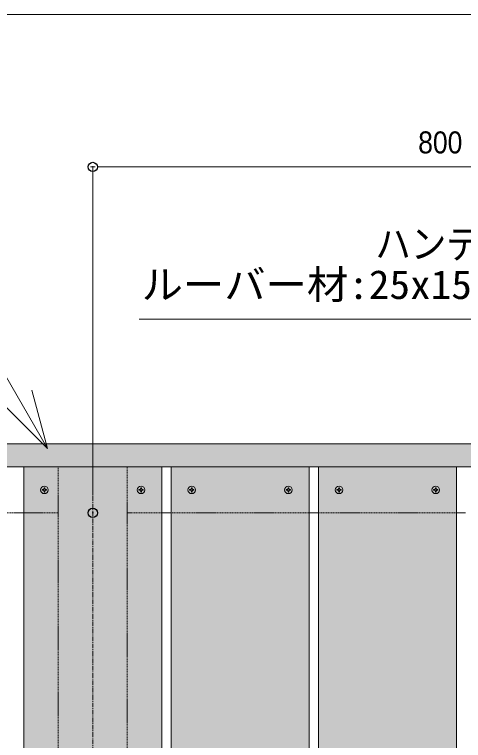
# Model space of a CAD drawing. Units: millimetres, scale not verified. Extents: x -8199 to 8201, y -2963 to 5056.
# Drawn here: x -3160 to -2673, y 1709 to 2497 of the extents above; entities that cross this region are included whole.
import ezdxf
from ezdxf.enums import TextEntityAlignment as Align

# ---------------------------------------------------------------- set-up
doc = ezdxf.new("R2010")
doc.units = ezdxf.units.MM
doc.header["$LTSCALE"] = 20
doc.header["$PDMODE"] = 32
doc.header["$PDSIZE"] = 10
doc.linetypes.add('CHAIN1', pattern=[8, 5, -1, 1, -1])
doc.linetypes.add('DASHED1', pattern=[1.8, 1.2, -0.6])
for name, color, linetype, lineweight in [('0-0_図枠', 7, 'Continuous', 9), ('0-1_一般', 4, 'Continuous', 9), ('0-2_寸法', 7, 'Continuous', 9), ('0-3_0', 7, 'Continuous', 9), ('0-B_ルーバー', 1, 'Continuous', 9)]:
    doc.layers.add(name, color=color, linetype=linetype, lineweight=lineweight)
doc.layers.add('0-4_Defpoints', color=7, linetype='Continuous')
doc.styles.add('Osaka', font='')
doc.styles.add('ＭＳ ゴシック', font='')
doc.styles.get('Osaka').set_extended_font_data('Osaka')
doc.styles.get('ＭＳ ゴシック').set_extended_font_data('MS Gothic')

# ---------------------------------------------------------------- blocks, each defined once
blk = doc.blocks.new('_DOT')
at = {"layer": '0-3_0'}
for p, q in [((-10, 0), (-20, 0)), ((-5, 0), (5, 0))]:
    blk.add_line(p, q, dxfattribs=at)
blk = doc.blocks.new('グループ-617-1')
at = {"layer": '0-1_一般', "linetype": 'DASHED1'}
for p, q in [((396978.4, -110112), (397728.4, -110112)), ((397728.4, -111112), (396978.4, -111112))]:
    blk.add_line(p, q, dxfattribs=at)
blk = doc.blocks.new('グループ-619-1')
at = {"layer": '0-1_一般'}
blk.add_line((-10.3, 19.2), (-7.1, 47.6), dxfattribs=at)
for points in [[(-19.2, -10.3), (-47.6, -7.1), (-47.6, 7.1), (-19.2, 10.3)], [(-7.1, 47.6), (7.1, 47.6), (10.3, 19.2)], [(19.2, 10.3), (47.6, 7.1), (47.6, -7.1), (19.2, -10.3)], [(10.3, -19.2), (7.1, -47.6), (-7.1, -47.6), (-10.3, -19.2)]]:
    blk.add_lwpolyline(points, dxfattribs=at)
blk.add_circle((0, 0), 82, dxfattribs=at)
for centre, start, end in [((-20.3, 20.3), 276.34019, 353.65981), ((20.3, 20.3), 186.34019, 263.65981), ((-20.3, -20.3), 6.34019, 83.65981), ((20.3, -20.3), 96.34019, 173.65981)]:
    blk.add_arc(centre, 10.1, start, end, dxfattribs=at)
blk = doc.blocks.new('Machine Screw (Metric)-129')
at = {"layer": '0-1_一般'}
blk.add_blockref('グループ-619-1', (0, 0), dxfattribs=at)
blk = doc.blocks.new('グループ-622-1')
at = {"layer": '0-1_一般'}
blk.add_line((-10.3, 19.2), (-7.1, 47.6), dxfattribs=at)
for points in [[(-19.2, -10.3), (-47.6, -7.1), (-47.6, 7.1), (-19.2, 10.3)], [(-7.1, 47.6), (7.1, 47.6), (10.3, 19.2)], [(19.2, 10.3), (47.6, 7.1), (47.6, -7.1), (19.2, -10.3)], [(10.3, -19.2), (7.1, -47.6), (-7.1, -47.6), (-10.3, -19.2)]]:
    blk.add_lwpolyline(points, dxfattribs=at)
blk.add_circle((0, 0), 82, dxfattribs=at)
for centre, start, end in [((-20.3, 20.3), 276.34019, 353.65981), ((20.3, 20.3), 186.34019, 263.65981), ((-20.3, -20.3), 6.34019, 83.65981), ((20.3, -20.3), 96.34019, 173.65981)]:
    blk.add_arc(centre, 10.1, start, end, dxfattribs=at)
blk = doc.blocks.new('Machine Screw (Metric)-131')
at = {"layer": '0-1_一般'}
blk.add_blockref('グループ-622-1', (0, 0), dxfattribs=at)
blk = doc.blocks.new('グループ-624-1')
at = {"layer": '0-1_一般', "linetype": 'DASHED1'}
for p, q in [((399228.4, -110112), (399978.4, -110112)), ((399978.4, -111112), (399228.4, -111112))]:
    blk.add_line(p, q, dxfattribs=at)
blk = doc.blocks.new('グループ-625-1')
at = {"layer": '0-1_一般', "linetype": 'DASHED1'}
blk.add_lwpolyline([(397728.4, -110112), (399228.4, -110112), (399228.4, -130612), (397728.4, -130612)], close=True, dxfattribs=at)
at = {"layer": '0-2_寸法', "linetype": 'CHAIN1'}
blk.add_line((398478.4, -107551.9), (398478.4, -147551.9), dxfattribs=at)
at = {"layer": '0-B_ルーバー'}
blk.add_lwpolyline([(396978.4, -110112), (399978.4, -110112), (399978.4, -130612), (396978.4, -130612)], close=True, dxfattribs=at)
at = {"layer": '0-B_ルーバー', "color": 132}
blk.add_solid([(396978.4, -110112), (396978.4, -130612), (399978.4, -110112), (399978.4, -130612)], dxfattribs=at)
at = {"layer": '0-1_一般'}
for name, p in [('グループ-617-1', (0, 0)), ('グループ-624-1', (0, 0)), ('Machine Screw (Metric)-131', (397428.5, -110612))]:
    blk.add_blockref(name, p, dxfattribs=at)
at = {"layer": '0-1_一般', "xscale": -1}
blk.add_blockref('Machine Screw (Metric)-129', (399528.3, -110612), dxfattribs=at)
blk = doc.blocks.new('グループ-667-1')
at = {"layer": '0-1_一般'}
for p, q in [((406578.4, -110112), (406378.4, -110112)), ((406378.4, -111112), (406578.4, -111112))]:
    blk.add_line(p, q, dxfattribs=at)
blk = doc.blocks.new('グループ-675-1')
at = {"layer": '0-1_一般'}
for p, q in [((403378.4, -110112), (403178.4, -110112)), ((403178.4, -111112), (403378.4, -111112))]:
    blk.add_line(p, q, dxfattribs=at)
blk = doc.blocks.new('グループ-678-1')
at = {"layer": '0-1_一般'}
blk.add_line((-10.3, 19.2), (-7.1, 47.6), dxfattribs=at)
for points in [[(-19.2, -10.3), (-47.6, -7.1), (-47.6, 7.1), (-19.2, 10.3)], [(-7.1, 47.6), (7.1, 47.6), (10.3, 19.2)], [(19.2, 10.3), (47.6, 7.1), (47.6, -7.1), (19.2, -10.3)], [(10.3, -19.2), (7.1, -47.6), (-7.1, -47.6), (-10.3, -19.2)]]:
    blk.add_lwpolyline(points, dxfattribs=at)
blk.add_circle((0, 0), 82, dxfattribs=at)
for centre, start, end in [((-20.3, 20.3), 276.34019, 353.65981), ((20.3, 20.3), 186.34019, 263.65981), ((-20.3, -20.3), 6.34019, 83.65981), ((20.3, -20.3), 96.34019, 173.65981)]:
    blk.add_arc(centre, 10.1, start, end, dxfattribs=at)
blk = doc.blocks.new('Machine Screw (Metric)-151')
at = {"layer": '0-1_一般'}
blk.add_blockref('グループ-678-1', (0, 0), dxfattribs=at)
blk = doc.blocks.new('グループ-680-1')
at = {"layer": '0-1_一般'}
blk.add_line((-10.3, 19.2), (-7.1, 47.6), dxfattribs=at)
for points in [[(-19.2, -10.3), (-47.6, -7.1), (-47.6, 7.1), (-19.2, 10.3)], [(-7.1, 47.6), (7.1, 47.6), (10.3, 19.2)], [(19.2, 10.3), (47.6, 7.1), (47.6, -7.1), (19.2, -10.3)], [(10.3, -19.2), (7.1, -47.6), (-7.1, -47.6), (-10.3, -19.2)]]:
    blk.add_lwpolyline(points, dxfattribs=at)
blk.add_circle((0, 0), 82, dxfattribs=at)
for centre, start, end in [((-20.3, 20.3), 276.34019, 353.65981), ((20.3, 20.3), 186.34019, 263.65981), ((-20.3, -20.3), 6.34019, 83.65981), ((20.3, -20.3), 96.34019, 173.65981)]:
    blk.add_arc(centre, 10.1, start, end, dxfattribs=at)
blk = doc.blocks.new('Machine Screw (Metric)-153')
at = {"layer": '0-1_一般'}
blk.add_blockref('グループ-680-1', (0, 0), dxfattribs=at)
blk = doc.blocks.new('グループ-682-1')
at = {"layer": '0-1_一般', "linetype": 'DASHED1'}
for p, q in [((403378.4, -110112), (406378.4, -110112)), ((406378.4, -111112), (403378.4, -111112))]:
    blk.add_line(p, q, dxfattribs=at)
blk = doc.blocks.new('グループ-683-1')
at = {"layer": '0-1_一般'}
for p, q in [((400178.4, -110112), (399978.4, -110112)), ((399978.4, -111112), (400178.4, -111112))]:
    blk.add_line(p, q, dxfattribs=at)
blk = doc.blocks.new('グループ-686-1')
at = {"layer": '0-1_一般'}
blk.add_line((-10.3, 19.2), (-7.1, 47.6), dxfattribs=at)
for points in [[(-19.2, -10.3), (-47.6, -7.1), (-47.6, 7.1), (-19.2, 10.3)], [(-7.1, 47.6), (7.1, 47.6), (10.3, 19.2)], [(19.2, 10.3), (47.6, 7.1), (47.6, -7.1), (19.2, -10.3)], [(10.3, -19.2), (7.1, -47.6), (-7.1, -47.6), (-10.3, -19.2)]]:
    blk.add_lwpolyline(points, dxfattribs=at)
blk.add_circle((0, 0), 82, dxfattribs=at)
for centre, start, end in [((-20.3, 20.3), 276.34019, 353.65981), ((20.3, 20.3), 186.34019, 263.65981), ((-20.3, -20.3), 6.34019, 83.65981), ((20.3, -20.3), 96.34019, 173.65981)]:
    blk.add_arc(centre, 10.1, start, end, dxfattribs=at)
blk = doc.blocks.new('Machine Screw (Metric)-155')
at = {"layer": '0-1_一般'}
blk.add_blockref('グループ-686-1', (0, 0), dxfattribs=at)
blk = doc.blocks.new('グループ-688-1')
at = {"layer": '0-1_一般'}
blk.add_line((-10.3, 19.2), (-7.1, 47.6), dxfattribs=at)
for points in [[(-19.2, -10.3), (-47.6, -7.1), (-47.6, 7.1), (-19.2, 10.3)], [(-7.1, 47.6), (7.1, 47.6), (10.3, 19.2)], [(19.2, 10.3), (47.6, 7.1), (47.6, -7.1), (19.2, -10.3)], [(10.3, -19.2), (7.1, -47.6), (-7.1, -47.6), (-10.3, -19.2)]]:
    blk.add_lwpolyline(points, dxfattribs=at)
blk.add_circle((0, 0), 82, dxfattribs=at)
for centre, start, end in [((-20.3, 20.3), 276.34019, 353.65981), ((20.3, 20.3), 186.34019, 263.65981), ((-20.3, -20.3), 6.34019, 83.65981), ((20.3, -20.3), 96.34019, 173.65981)]:
    blk.add_arc(centre, 10.1, start, end, dxfattribs=at)
blk = doc.blocks.new('Machine Screw (Metric)-157')
at = {"layer": '0-1_一般'}
blk.add_blockref('グループ-688-1', (0, 0), dxfattribs=at)
blk = doc.blocks.new('グループ-690-1')
at = {"layer": '0-1_一般', "linetype": 'DASHED1'}
for p, q in [((400178.4, -110112), (403178.4, -110112)), ((403178.4, -111112), (400178.4, -111112))]:
    blk.add_line(p, q, dxfattribs=at)
blk = doc.blocks.new('グループ-691-1')
at = {"layer": '0-1_一般'}
for p, q in [((396978.4, -110112), (396778.4, -110112)), ((396778.4, -111112), (396978.4, -111112))]:
    blk.add_line(p, q, dxfattribs=at)
blk = doc.blocks.new('グループ-700-1')
at = {"layer": '0-1_一般', "linetype": 'DASHED1'}
for p, q in [((393778.4, -110112), (396778.4, -110112)), ((396778.4, -111112), (393778.4, -111112))]:
    blk.add_line(p, q, dxfattribs=at)

msp = doc.modelspace()

# ---------------------------------------------------------------- linework, layer by layer
at = {"layer": '0-0_図枠', "color": 5}
msp.add_lwpolyline([(-8199.43, 2497.28), (-199.43, 2497.28), (-199.43, -2702.72), (-8199.43, -2702.72)], close=True, dxfattribs=at)
at = {"layer": '0-1_一般', "color": 7}
for p, q in [((-3124.48, 2026.16), (-3205.56, 2166.58)), ((-2432.9, 2166.58), (-3024.88, 2166.58))]:
    msp.add_line(p, q, dxfattribs=at)
at = {"layer": '0-1_一般', "color": 7, "linetype": 'CHAIN1'}
msp.add_line((-3575.34, 2031.3), (-975.34, 2031.3), dxfattribs=at)
at = {"layer": '0-1_一般', "linetype": 'CHAIN1'}
msp.add_line((-3575.34, 2031.3), (-975.34, 2031.3), dxfattribs=at)
at = {"layer": '0-1_一般', "color": 7}
msp.add_lwpolyline([(-3141.5, 2089.66), (-3124.48, 2026.16), (-3170.97, 2072.64)], dxfattribs=at)
at = {"layer": '0-2_寸法'}
for p, q in [((-3075.34, 1976.3), (-3075.34, 2331.85)), ((-2285.35, 2331.85), (-3065.32, 2331.85))]:
    msp.add_line(p, q, dxfattribs=at)
at = {"layer": '0-4_Defpoints'}
for p in [(-3075.34, 2331.85), (-3075.34, 1956.3)]:
    msp.add_point(p, dxfattribs=at)
at = {"layer": '0-B_ルーバー'}
msp.add_lwpolyline([(-3575.34, 2006.3), (-2277.84, 2006.3), (-2277.84, 2031.3), (-3575.34, 2031.3)], dxfattribs=at)
for points in [[(-2990.34, 2006.3), (-2840.34, 2006.3), (-2840.34, 981.3), (-2990.34, 981.3)], [(-2830.34, 2006.3), (-2680.34, 2006.3), (-2680.34, 981.3), (-2830.34, 981.3)]]:
    msp.add_lwpolyline(points, close=True, dxfattribs=at)
at = {"layer": '0-B_ルーバー', "color": 132}
for points in [[(-3575.34, 2006.3), (-3575.34, 2031.3), (-2277.84, 2006.3), (-2277.84, 2031.3)], [(-2990.34, 2006.3), (-2990.34, 981.3), (-2840.34, 2006.3), (-2840.34, 981.3)], [(-2830.34, 2006.3), (-2830.34, 981.3), (-2680.34, 2006.3), (-2680.34, 981.3)]]:
    msp.add_solid(points, dxfattribs=at)

# ---------------------------------------------------------------- block references
at = {"layer": '0-1_一般', "yscale": 0.05}
for name, p, xscale in [('グループ-625-1', (-22999.26, 7511.9), 0.05), ('グループ-700-1', (-22999.26, 7511.9), 0.05), ('グループ-691-1', (-22999.26, 7511.9), 0.05), ('グループ-683-1', (-22999.26, 7511.9), 0.05), ('グループ-690-1', (-22999.26, 7511.9), 0.05), ('グループ-675-1', (-22999.26, 7511.9), 0.05), ('グループ-682-1', (-22999.26, 7511.9), 0.05), ('グループ-667-1', (-22999.26, 7511.9), 0.05), ('Machine Screw (Metric)-157', (-2967.83, 1981.3), 0.05), ('Machine Screw (Metric)-155', (-2862.84, 1981.3), -0.05), ('Machine Screw (Metric)-153', (-2807.83, 1981.3), 0.05), ('Machine Screw (Metric)-151', (-2702.84, 1981.3), -0.05)]:
    msp.add_blockref(name, p, dxfattribs=dict(at, xscale=xscale))
at = {"layer": '0-2_寸法', "xscale": 0.5007446, "yscale": 0.5007446, "rotation": 180}
msp.add_blockref('_DOT', (-3075.34, 2331.85), dxfattribs=at)

# ---------------------------------------------------------------- texts
at = {"layer": '0-1_一般', "color": 7, "style": 'ＭＳ ゴシック'}
for s, height, width, p in [('ハンディウッド', 31.38, 0.9, (-2768.43, 2223.26)), ('ルーバー材:25x150 Ａライン', 31.34, 1.05, (-3022.3, 2179.09))]:
    msp.add_text(s, height=height, dxfattribs=dict(at, width=width)).set_placement(p, align=Align.BOTTOM_LEFT)
at = {"layer": '0-2_寸法', "style": 'Osaka', "width": 0.9}
msp.add_text('800', height=23.88, dxfattribs=at).set_placement((-2721.87, 2339.35), align=Align.BOTTOM_LEFT)

doc.saveas('drawing.dxf')
